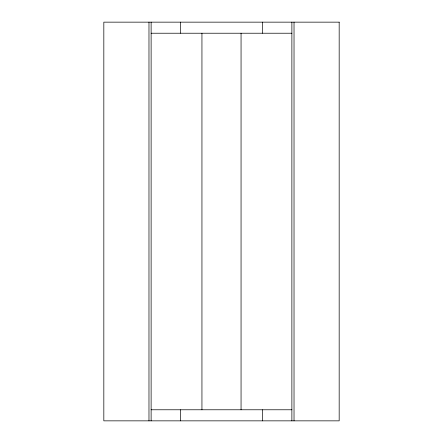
<?xml version="1.0" encoding="UTF-8"?>
<svg xmlns="http://www.w3.org/2000/svg" width="443" height="443" viewBox="0 0 443 443"><rect width="100%" height="100%" fill="white"/><g stroke="black" fill="none" stroke-linecap="round" stroke-linejoin="round"><path stroke-width="0.66" d="M151.124 33.225L291.876 33.225M151.124 409.775L291.876 409.775M294.025 22.15L294.025 420.85M291.876 22.15L291.876 420.85M262.538 22.15L262.538 33.225M262.538 409.775L262.538 420.85M241.058 33.225L241.058 409.775M201.942 33.225L201.942 409.775M180.462 22.15L180.462 33.225M180.462 409.775L180.462 420.85M151.124 22.15L151.124 420.85M148.975 22.15L148.975 420.85M339.172 22.15L103.828 22.15L103.828 420.85L339.172 420.85L339.172 22.15"/></g></svg>
